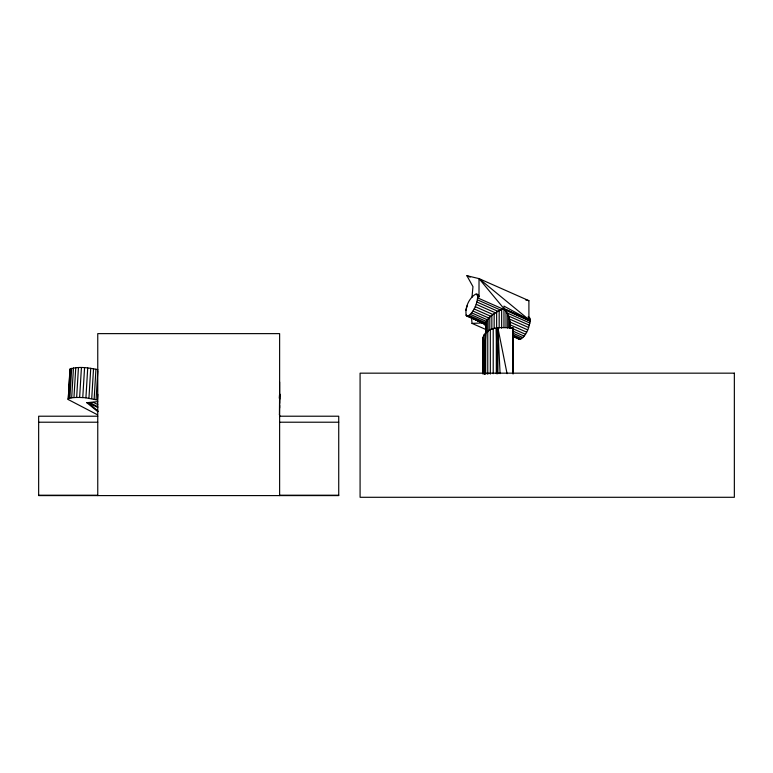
<?xml version="1.0" encoding="UTF-8"?>
<svg xmlns="http://www.w3.org/2000/svg" width="773" height="773" viewBox="0 0 773 773"><rect width="100%" height="100%" fill="white"/><g stroke="black" fill="none" stroke-linecap="round" stroke-linejoin="round"><path stroke-width="1.16" d="M279.623 408.047L279.623 405.352M279.623 403.313L279.623 395.834M476.902 294.213L477.685 296.262L478.999 296.842L479.028 278.618L466.902 275.71L472.97 286.667L471.974 297.276M485.647 374.335L485.782 323.385C488.024 316.292 495.715 312.698 501.648 309.268L503.967 308.64L479.028 278.618L528.906 300.678L528.906 319.674L530.181 321.114C528.916 327.849 526.394 336.564 519.649 339.492L513.185 336.632M512.857 373.204L513.059 327.878C503.291 327.472 484.342 325.385 482.748 339.482L482.748 373.63M279.44 414.318L279.623 393.921L279.459 396.327M279.42 398.733L279.623 393.921L279.468 397.506M97.263 414.666L68.227 399.535L69.928 369.165C78.682 366.006 88.895 367.871 97.881 369.687M68.227 399.535L69.957 370.876M68.13 399.013L68.691 398.539L70.498 368.682M68.691 398.539L69.899 398.124L71.696 368.277M69.899 398.124L71.676 397.805L73.474 367.948M71.676 397.805L73.957 397.583L75.764 367.726M73.957 397.583L76.653 397.467L78.45 367.61M76.653 397.467L79.629 397.467L81.426 367.61M79.629 397.467L82.759 397.583L84.566 367.726M97.804 394.346L97.456 400.085L85.919 397.805L87.716 367.948M88.953 398.124L90.75 368.277M91.736 398.539L93.533 368.682M94.151 399.013L95.949 369.165M96.084 399.535L97.813 370.876M509.765 325.984C510.615 320.177 508.402 313.944 504.479 309.741L504.479 308.929L528.906 319.674L530.181 319.481L529.408 317.432L528.094 316.853L528.867 318.901L530.181 319.481L530.181 321.114L504.479 309.741M478.999 296.842L478.216 294.793L476.158 293.885C469.085 297.547 464.351 308.234 466.409 315.944L486.246 324.573L468.09 316.109L467.153 316.273M471.52 317.606L472.013 323.385L482.246 322.95L468.09 316.109C474.187 311.703 477.318 303.615 477.685 296.262M465.887 310.321L467.153 305.837M279.623 381.988L279.623 399.322L279.449 397.061M97.736 401.631L86.808 402.694L97.794 411.651M476.535 294.629L477.472 294.465M86.808 402.694L92.47 402.588M97.756 416.212L38.65 416.212L38.65 495.59L338.729 495.59L338.729 416.212L279.623 416.212M38.65 422.213L97.756 422.213M279.623 422.213L338.729 422.213M38.65 495.213L97.756 495.213M279.623 495.213L338.729 495.213M82.759 397.583L85.919 397.805M525.601 299.885L528.906 300.678M466.902 275.71L470.158 277.149M477.424 295.015L478.729 295.605M528.606 317.655L529.92 318.234M477.685 297.895L503.387 309.258M477.424 299.837L500.614 310.089M506.73 312.794L529.92 323.056M476.902 302.011L498.015 311.345M508.286 315.886L529.408 325.23M476.158 304.311L495.474 312.852M509.349 318.998L528.655 327.53M475.221 306.659L493.048 314.543M509.89 321.993L527.717 329.878M474.12 308.929L490.845 316.321M509.9 324.747L526.616 332.148M472.912 311.026L488.951 318.118M509.378 327.153L525.418 334.245M471.656 312.872L487.463 319.858M512.567 330.96L524.152 336.091M470.399 314.369L486.43 321.462M513.272 333.337L522.896 337.588M469.192 315.471L485.908 322.863M513.33 334.989L521.688 338.69M465.887 315.133L485.917 323.993L485.782 323.385M513.253 336.081L520.587 339.328M472.013 323.385L485.831 329.491M504.479 308.929L530.181 321.114M468.09 316.109L482.458 322.95L485.85 325.897M93.562 402.395L97.756 404.559M89.784 402.617L97.756 406.724M97.775 407.506L88.296 402.617L98.103 411.226M479.028 278.618L528.906 319.674L503.967 306.108L503.967 327.839M518.393 338.352L518.905 339.163M480.98 321.81L481.502 322.612M279.362 414.415L279.913 416.55M497.909 373.697L497.909 327.936L507.078 373.678M69.928 369.165L70.024 369.687M482.748 339.482L483.077 341.898M497.909 327.936L500.083 373.649M497.416 373.697L496.324 327.936L496.324 373.746M513.059 327.878L513.059 374.035M510.025 323.385L510.025 327.984M509.765 320.486L509.765 328.448M508.982 317.423L508.982 327.704M507.716 314.292L507.716 328.216M506.015 311.2L506.015 327.829M501.648 309.268L501.648 328.274M499.174 310.514L499.174 327.926M496.633 311.954L496.633 327.965M494.16 313.587L494.16 328.37M493.222 328.438L493.222 373.717M491.841 315.345L491.841 329.143M490.324 329.424L490.324 374.055M489.792 317.152L489.792 330.206M488.092 318.94L488.092 331.704M487.763 330.854L487.763 374.277M486.826 320.621L486.826 332.226M486.043 322.119L486.043 332.805M484.062 334.757L484.062 373.717M483.077 337.067L483.077 374.045M279.623 495.59L279.623 333.627L97.756 333.627L97.756 495.59M485.647 332.661L484.362 374.064L485.647 332.661M734.35 373.166L360.083 373.166L360.083 497.29L734.35 497.29L734.35 373.166"/></g></svg>
